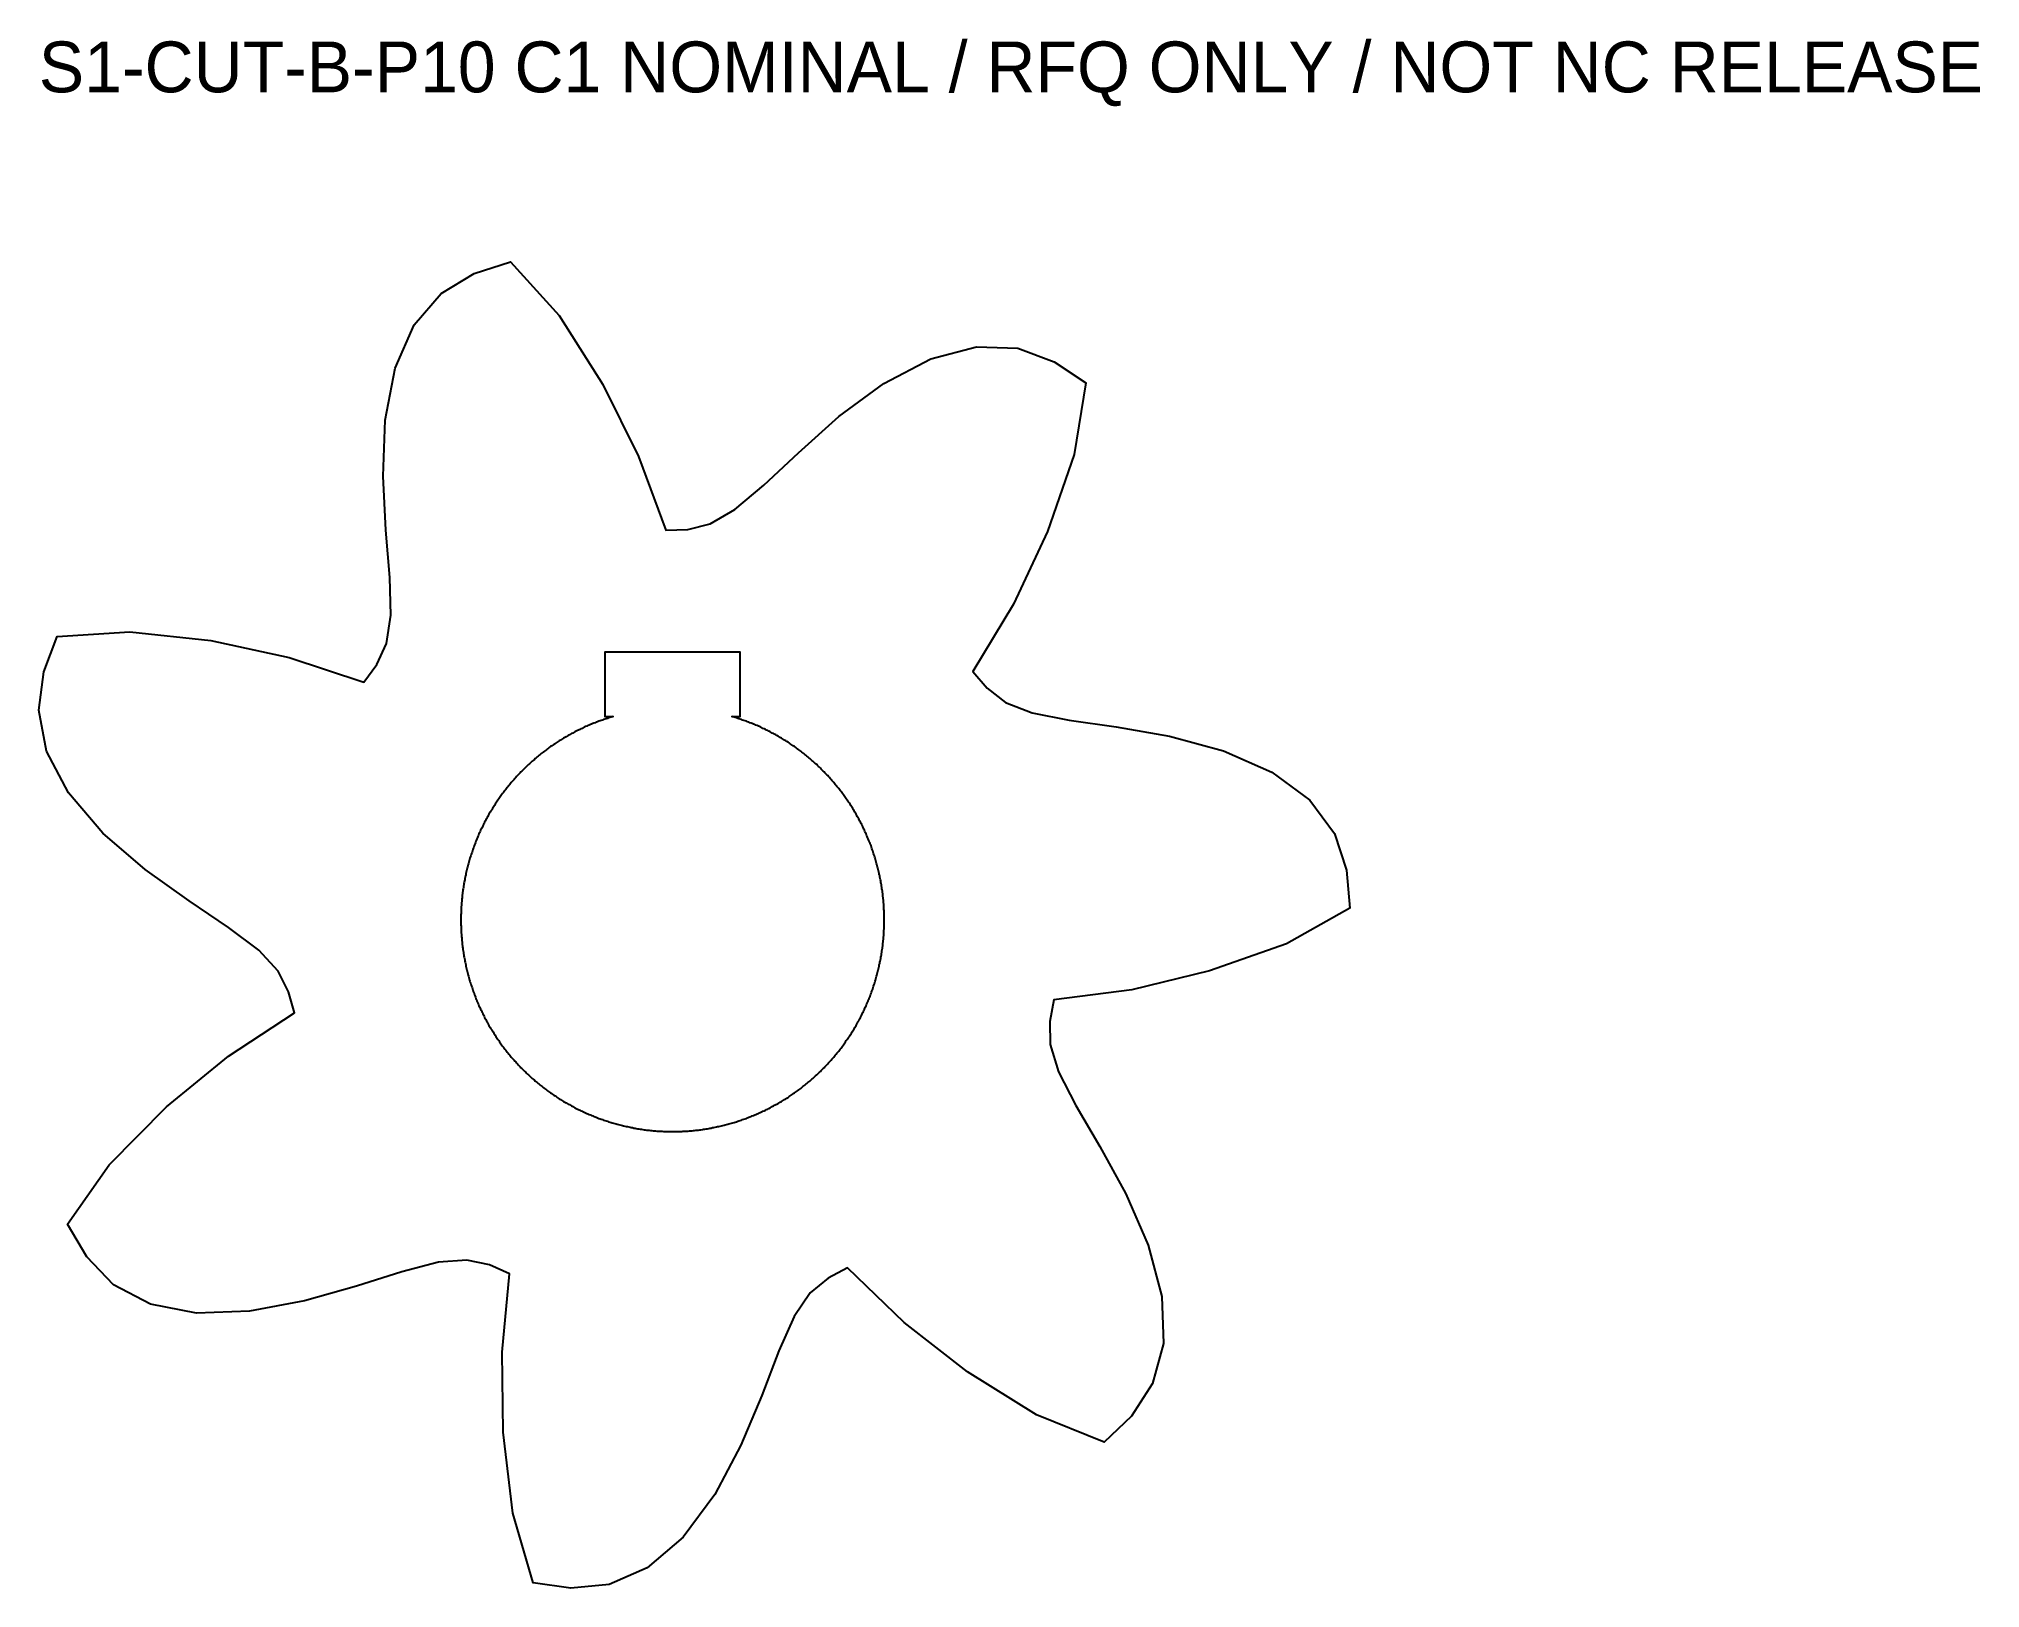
# Model space of a CAD drawing. Header units: millimetres. Extents: x -37 to 77, y -39 to 52.
import ezdxf

# ---------------------------------------------------------------- set-up
doc = ezdxf.new("R2010")
doc.units = ezdxf.units.MM
doc.layers.add('CUT', color=7, linetype='Continuous')
doc.layers.add('INFO', color=7, linetype='Continuous')

msp = doc.modelspace()

# ---------------------------------------------------------------- linework, layer by layer
at = {"layer": 'CUT'}
for points in [[(18.57, 13.67), (19.66, 12.83), (21.23, 12.21), (23.42, 11.78), (26.19, 11.38), (29.34, 10.84), (32.53, 9.98), (35.39, 8.72), (37.63, 7.06), (39.08, 5.09), (39.8, 2.92), (39.99, 0.69), (36.25, -1.41), (31.71, -3.02), (27.11, -4.13), (22.51, -4.73), (22.27, -6), (22.29, -7.37), (22.78, -8.98), (23.81, -10.96), (25.23, -13.38), (26.77, -16.18), (28.08, -19.21), (28.89, -22.23), (28.98, -25.01), (28.34, -27.38), (27.1, -29.29), (25.48, -30.84), (21.5, -29.22), (17.41, -26.68), (13.68, -23.77), (10.34, -20.55), (9.19, -21.15), (8.13, -22.02), (7.18, -23.41), (6.27, -25.45), (5.27, -28.07), (4.04, -31.01), (2.49, -33.93), (0.63, -36.44), (-1.49, -38.25), (-3.74, -39.23), (-6, -39.45), (-8.23, -39.14), (-9.44, -35.03), (-10, -30.24), (-10.06, -25.52), (-9.62, -20.89), (-10.81, -20.37), (-12.14, -20.09), (-13.82, -20.21), (-15.99, -20.77), (-18.66, -21.62), (-21.73, -22.49), (-24.97, -23.11), (-28.1, -23.21), (-30.83, -22.69), (-33, -21.54), (-34.59, -19.9), (-35.73, -17.97), (-33.27, -14.46), (-29.88, -11.04), (-26.22, -8.05), (-22.33, -5.5), (-22.67, -4.25), (-23.28, -3.03), (-24.42, -1.79), (-26.21, -0.45), (-28.54, 1.11), (-31.14, 2.96), (-33.64, 5.12), (-35.67, 7.5), (-36.96, 9.96), (-37.42, 12.37), (-37.13, 14.63), (-36.33, 16.73), (-32.05, 17), (-27.26, 16.48), (-22.64, 15.48), (-18.23, 14.03), (-17.46, 15.07), (-16.88, 16.31), (-16.63, 17.98), (-16.69, 20.21), (-16.92, 23), (-17.09, 26.19), (-16.97, 29.49), (-16.38, 32.56), (-15.26, 35.11), (-13.66, 36.97), (-11.71, 38.15), (-9.57, 38.84), (-6.69, 35.66), (-4.11, 31.59), (-2.01, 27.35), (-0.4, 23), (0.9, 23.04), (2.23, 23.37), (3.68, 24.21), (5.39, 25.65), (7.43, 27.57), (9.82, 29.7), (12.48, 31.65), (15.25, 33.11), (17.94, 33.82), (20.39, 33.73), (22.53, 32.94), (24.4, 31.7), (23.71, 27.47), (22.13, 22.91), (20.13, 18.63), (17.73, 14.65)], [(12.5, 0.15), (12.5, 0.23), (12.5, 0.31), (12.49, 0.38), (12.49, 0.46), (12.49, 0.54), (12.48, 0.61), (12.48, 0.69), (12.48, 0.77), (12.47, 0.84), (12.47, 0.92), (12.46, 1), (12.45, 1.07), (12.45, 1.15), (12.44, 1.23), (12.43, 1.3), (12.42, 1.38), (12.42, 1.45), (12.41, 1.53), (12.4, 1.61), (12.39, 1.68), (12.38, 1.76), (12.36, 1.83), (12.35, 1.91), (12.34, 1.99), (12.33, 2.06), (12.32, 2.14), (12.3, 2.21), (12.29, 2.29), (12.27, 2.36), (12.26, 2.44), (12.24, 2.51), (12.23, 2.59), (12.21, 2.66), (12.2, 2.74), (12.18, 2.81), (12.16, 2.89), (12.14, 2.96), (12.13, 3.04), (12.11, 3.11), (12.09, 3.19), (12.07, 3.26), (12.05, 3.33), (12.03, 3.41), (12.01, 3.48), (11.98, 3.56), (11.96, 3.63), (11.94, 3.7), (11.92, 3.78), (11.89, 3.85), (11.87, 3.92), (11.84, 3.99), (11.82, 4.07), (11.79, 4.14), (11.77, 4.21), (11.74, 4.28), (11.72, 4.36), (11.69, 4.43), (11.66, 4.5), (11.63, 4.57), (11.61, 4.64), (11.58, 4.71), (11.55, 4.78), (11.52, 4.85), (11.49, 4.92), (11.46, 5), (11.43, 5.07), (11.4, 5.14), (11.36, 5.21), (11.33, 5.28), (11.3, 5.34), (11.27, 5.41), (11.23, 5.48), (11.2, 5.55), (11.17, 5.62), (11.13, 5.69), (11.1, 5.76), (11.06, 5.82), (11.02, 5.89), (10.99, 5.96), (10.95, 6.03), (10.91, 6.09), (10.88, 6.16), (10.84, 6.23), (10.8, 6.29), (10.76, 6.36), (10.72, 6.43), (10.68, 6.49), (10.64, 6.56), (10.6, 6.62), (10.56, 6.69), (10.52, 6.75), (10.48, 6.82), (10.44, 6.88), (10.39, 6.94), (10.35, 7.01), (10.31, 7.07), (10.26, 7.13), (10.22, 7.2), (10.18, 7.26), (10.13, 7.32), (10.09, 7.38), (10.04, 7.45), (9.99, 7.51), (9.95, 7.57), (9.9, 7.63), (9.85, 7.69), (9.81, 7.75), (9.76, 7.81), (9.71, 7.87), (9.66, 7.93), (9.61, 7.99), (9.56, 8.05), (9.52, 8.11), (9.47, 8.16), (9.41, 8.22), (9.36, 8.28), (9.31, 8.34), (9.26, 8.39), (9.21, 8.45), (9.16, 8.51), (9.11, 8.56), (9.05, 8.62), (9, 8.67), (8.95, 8.73), (8.89, 8.78), (8.84, 8.84), (8.78, 8.89), (8.73, 8.95), (8.67, 9), (8.62, 9.05), (8.56, 9.11), (8.51, 9.16), (8.45, 9.21), (8.39, 9.26), (8.34, 9.31), (8.28, 9.36), (8.22, 9.41), (8.16, 9.47), (8.11, 9.52), (8.05, 9.56), (7.99, 9.61), (7.93, 9.66), (7.87, 9.71), (7.81, 9.76), (7.75, 9.81), (7.69, 9.85), (7.63, 9.9), (7.57, 9.95), (7.51, 9.99), (7.45, 10.04), (7.38, 10.09), (7.32, 10.13), (7.26, 10.18), (7.2, 10.22), (7.13, 10.26), (7.07, 10.31), (7.01, 10.35), (6.94, 10.39), (6.88, 10.44), (6.82, 10.48), (6.75, 10.52), (6.69, 10.56), (6.62, 10.6), (6.56, 10.64), (6.49, 10.68), (6.43, 10.72), (6.36, 10.76), (6.29, 10.8), (6.23, 10.84), (6.16, 10.88), (6.09, 10.91), (6.03, 10.95), (5.96, 10.99), (5.89, 11.02), (5.82, 11.06), (5.76, 11.1), (5.69, 11.13), (5.62, 11.17), (5.55, 11.2), (5.48, 11.23), (5.41, 11.27), (5.34, 11.3), (5.28, 11.33), (5.21, 11.36), (5.14, 11.4), (5.07, 11.43), (5, 11.46), (4.92, 11.49), (4.85, 11.52), (4.78, 11.55), (4.71, 11.58), (4.64, 11.61), (4.57, 11.63), (4.5, 11.66), (4.43, 11.69), (4.36, 11.72), (4.28, 11.74), (4.21, 11.77), (4.14, 11.79), (4.07, 11.82), (3.99, 11.84), (3.92, 11.87), (3.85, 11.89), (3.78, 11.92), (3.7, 11.94), (3.63, 11.96), (3.56, 11.98), (3.5, 12), (4, 12), (4, 15.8), (-4, 15.8), (-4, 12), (-3.5, 12), (-3.56, 11.98), (-3.63, 11.96), (-3.7, 11.94), (-3.78, 11.92), (-3.85, 11.89), (-3.92, 11.87), (-3.99, 11.84), (-4.07, 11.82), (-4.14, 11.79), (-4.21, 11.77), (-4.28, 11.74), (-4.36, 11.72), (-4.43, 11.69), (-4.5, 11.66), (-4.57, 11.63), (-4.64, 11.61), (-4.71, 11.58), (-4.78, 11.55), (-4.85, 11.52), (-4.92, 11.49), (-5, 11.46), (-5.07, 11.43), (-5.14, 11.4), (-5.21, 11.36), (-5.28, 11.33), (-5.34, 11.3), (-5.41, 11.27), (-5.48, 11.23), (-5.55, 11.2), (-5.62, 11.17), (-5.69, 11.13), (-5.76, 11.1), (-5.82, 11.06), (-5.89, 11.02), (-5.96, 10.99), (-6.03, 10.95), (-6.09, 10.91), (-6.16, 10.88), (-6.23, 10.84), (-6.29, 10.8), (-6.36, 10.76), (-6.43, 10.72), (-6.49, 10.68), (-6.56, 10.64), (-6.62, 10.6), (-6.69, 10.56), (-6.75, 10.52), (-6.82, 10.48), (-6.88, 10.44), (-6.94, 10.39), (-7.01, 10.35), (-7.07, 10.31), (-7.13, 10.26), (-7.2, 10.22), (-7.26, 10.18), (-7.32, 10.13), (-7.38, 10.09), (-7.45, 10.04), (-7.51, 9.99), (-7.57, 9.95), (-7.63, 9.9), (-7.69, 9.85), (-7.75, 9.81), (-7.81, 9.76), (-7.87, 9.71), (-7.93, 9.66), (-7.99, 9.61), (-8.05, 9.56), (-8.11, 9.52), (-8.16, 9.47), (-8.22, 9.41), (-8.28, 9.36), (-8.34, 9.31), (-8.39, 9.26), (-8.45, 9.21), (-8.51, 9.16), (-8.56, 9.11), (-8.62, 9.05), (-8.67, 9), (-8.73, 8.95), (-8.78, 8.89), (-8.84, 8.84), (-8.89, 8.78), (-8.95, 8.73), (-9, 8.67), (-9.05, 8.62), (-9.11, 8.56), (-9.16, 8.51), (-9.21, 8.45), (-9.26, 8.39), (-9.31, 8.34), (-9.36, 8.28), (-9.41, 8.22), (-9.47, 8.16), (-9.52, 8.11), (-9.56, 8.05), (-9.61, 7.99), (-9.66, 7.93), (-9.71, 7.87), (-9.76, 7.81), (-9.81, 7.75), (-9.85, 7.69), (-9.9, 7.63), (-9.95, 7.57), (-9.99, 7.51), (-10.04, 7.45), (-10.09, 7.38), (-10.13, 7.32), (-10.18, 7.26), (-10.22, 7.2), (-10.26, 7.13), (-10.31, 7.07), (-10.35, 7.01), (-10.39, 6.94), (-10.44, 6.88), (-10.48, 6.82), (-10.52, 6.75), (-10.56, 6.69), (-10.6, 6.62), (-10.64, 6.56), (-10.68, 6.49), (-10.72, 6.43), (-10.76, 6.36), (-10.8, 6.29), (-10.84, 6.23), (-10.88, 6.16), (-10.91, 6.09), (-10.95, 6.03), (-10.99, 5.96), (-11.02, 5.89), (-11.06, 5.82), (-11.1, 5.76), (-11.13, 5.69), (-11.17, 5.62), (-11.2, 5.55), (-11.23, 5.48), (-11.27, 5.41), (-11.3, 5.34), (-11.33, 5.28), (-11.36, 5.21), (-11.4, 5.14), (-11.43, 5.07), (-11.46, 5), (-11.49, 4.92), (-11.52, 4.85), (-11.55, 4.78), (-11.58, 4.71), (-11.61, 4.64), (-11.63, 4.57), (-11.66, 4.5), (-11.69, 4.43), (-11.72, 4.36), (-11.74, 4.28), (-11.77, 4.21), (-11.79, 4.14), (-11.82, 4.07), (-11.84, 3.99), (-11.87, 3.92), (-11.89, 3.85), (-11.92, 3.78), (-11.94, 3.7), (-11.96, 3.63), (-11.98, 3.56), (-12.01, 3.48), (-12.03, 3.41), (-12.05, 3.33), (-12.07, 3.26), (-12.09, 3.19), (-12.11, 3.11), (-12.13, 3.04), (-12.14, 2.96), (-12.16, 2.89), (-12.18, 2.81), (-12.2, 2.74), (-12.21, 2.66), (-12.23, 2.59), (-12.24, 2.51), (-12.26, 2.44), (-12.27, 2.36), (-12.29, 2.29), (-12.3, 2.21), (-12.32, 2.14), (-12.33, 2.06), (-12.34, 1.99), (-12.35, 1.91), (-12.36, 1.83), (-12.38, 1.76), (-12.39, 1.68), (-12.4, 1.61), (-12.41, 1.53), (-12.42, 1.45), (-12.42, 1.38), (-12.43, 1.3), (-12.44, 1.23), (-12.45, 1.15), (-12.45, 1.07), (-12.46, 1), (-12.47, 0.92), (-12.47, 0.84), (-12.48, 0.77), (-12.48, 0.69), (-12.48, 0.61), (-12.49, 0.54), (-12.49, 0.46), (-12.49, 0.38), (-12.5, 0.31), (-12.5, 0.23), (-12.5, 0.15), (-12.5, 0.08), (-12.5, 0), (-12.5, -0.08), (-12.5, -0.15), (-12.5, -0.23), (-12.5, -0.31), (-12.49, -0.38), (-12.49, -0.46), (-12.49, -0.54), (-12.48, -0.61), (-12.48, -0.69), (-12.48, -0.77), (-12.47, -0.84), (-12.47, -0.92), (-12.46, -1), (-12.45, -1.07), (-12.45, -1.15), (-12.44, -1.23), (-12.43, -1.3), (-12.42, -1.38), (-12.42, -1.45), (-12.41, -1.53), (-12.4, -1.61), (-12.39, -1.68), (-12.38, -1.76), (-12.36, -1.83), (-12.35, -1.91), (-12.34, -1.99), (-12.33, -2.06), (-12.32, -2.14), (-12.3, -2.21), (-12.29, -2.29), (-12.27, -2.36), (-12.26, -2.44), (-12.24, -2.51), (-12.23, -2.59), (-12.21, -2.66), (-12.2, -2.74), (-12.18, -2.81), (-12.16, -2.89), (-12.14, -2.96), (-12.13, -3.04), (-12.11, -3.11), (-12.09, -3.19), (-12.07, -3.26), (-12.05, -3.33), (-12.03, -3.41), (-12.01, -3.48), (-11.98, -3.56), (-11.96, -3.63), (-11.94, -3.7), (-11.92, -3.78), (-11.89, -3.85), (-11.87, -3.92), (-11.84, -3.99), (-11.82, -4.07), (-11.79, -4.14), (-11.77, -4.21), (-11.74, -4.28), (-11.72, -4.36), (-11.69, -4.43), (-11.66, -4.5), (-11.63, -4.57), (-11.61, -4.64), (-11.58, -4.71), (-11.55, -4.78), (-11.52, -4.85), (-11.49, -4.92), (-11.46, -5), (-11.43, -5.07), (-11.4, -5.14), (-11.36, -5.21), (-11.33, -5.28), (-11.3, -5.34), (-11.27, -5.41), (-11.23, -5.48), (-11.2, -5.55), (-11.17, -5.62), (-11.13, -5.69), (-11.1, -5.76), (-11.06, -5.82), (-11.02, -5.89), (-10.99, -5.96), (-10.95, -6.03), (-10.91, -6.09), (-10.88, -6.16), (-10.84, -6.23), (-10.8, -6.29), (-10.76, -6.36), (-10.72, -6.43), (-10.68, -6.49), (-10.64, -6.56), (-10.6, -6.62), (-10.56, -6.69), (-10.52, -6.75), (-10.48, -6.82), (-10.44, -6.88), (-10.39, -6.94), (-10.35, -7.01), (-10.31, -7.07), (-10.26, -7.13), (-10.22, -7.2), (-10.18, -7.26), (-10.13, -7.32), (-10.09, -7.38), (-10.04, -7.45), (-9.99, -7.51), (-9.95, -7.57), (-9.9, -7.63), (-9.85, -7.69), (-9.81, -7.75), (-9.76, -7.81), (-9.71, -7.87), (-9.66, -7.93), (-9.61, -7.99), (-9.56, -8.05), (-9.52, -8.11), (-9.47, -8.16), (-9.41, -8.22), (-9.36, -8.28), (-9.31, -8.34), (-9.26, -8.39), (-9.21, -8.45), (-9.16, -8.51), (-9.11, -8.56), (-9.05, -8.62), (-9, -8.67), (-8.95, -8.73), (-8.89, -8.78), (-8.84, -8.84), (-8.78, -8.89), (-8.73, -8.95), (-8.67, -9), (-8.62, -9.05), (-8.56, -9.11), (-8.51, -9.16), (-8.45, -9.21), (-8.39, -9.26), (-8.34, -9.31), (-8.28, -9.36), (-8.22, -9.41), (-8.16, -9.47), (-8.11, -9.52), (-8.05, -9.56), (-7.99, -9.61), (-7.93, -9.66), (-7.87, -9.71), (-7.81, -9.76), (-7.75, -9.81), (-7.69, -9.85), (-7.63, -9.9), (-7.57, -9.95), (-7.51, -9.99), (-7.45, -10.04), (-7.38, -10.09), (-7.32, -10.13), (-7.26, -10.18), (-7.2, -10.22), (-7.13, -10.26), (-7.07, -10.31), (-7.01, -10.35), (-6.94, -10.39), (-6.88, -10.44), (-6.82, -10.48), (-6.75, -10.52), (-6.69, -10.56), (-6.62, -10.6), (-6.56, -10.64), (-6.49, -10.68), (-6.43, -10.72), (-6.36, -10.76), (-6.29, -10.8), (-6.23, -10.84), (-6.16, -10.88), (-6.09, -10.91), (-6.03, -10.95), (-5.96, -10.99), (-5.89, -11.02), (-5.82, -11.06), (-5.76, -11.1), (-5.69, -11.13), (-5.62, -11.17), (-5.55, -11.2), (-5.48, -11.23), (-5.41, -11.27), (-5.34, -11.3), (-5.28, -11.33), (-5.21, -11.36), (-5.14, -11.4), (-5.07, -11.43), (-5, -11.46), (-4.92, -11.49), (-4.85, -11.52), (-4.78, -11.55), (-4.71, -11.58), (-4.64, -11.61), (-4.57, -11.63), (-4.5, -11.66), (-4.43, -11.69), (-4.36, -11.72), (-4.28, -11.74), (-4.21, -11.77), (-4.14, -11.79), (-4.07, -11.82), (-3.99, -11.84), (-3.92, -11.87), (-3.85, -11.89), (-3.78, -11.92), (-3.7, -11.94), (-3.63, -11.96), (-3.56, -11.98), (-3.48, -12.01), (-3.41, -12.03), (-3.33, -12.05), (-3.26, -12.07), (-3.19, -12.09), (-3.11, -12.11), (-3.04, -12.13), (-2.96, -12.14), (-2.89, -12.16), (-2.81, -12.18), (-2.74, -12.2), (-2.66, -12.21), (-2.59, -12.23), (-2.51, -12.24), (-2.44, -12.26), (-2.36, -12.27), (-2.29, -12.29), (-2.21, -12.3), (-2.14, -12.32), (-2.06, -12.33), (-1.99, -12.34), (-1.91, -12.35), (-1.83, -12.36), (-1.76, -12.38), (-1.68, -12.39), (-1.61, -12.4), (-1.53, -12.41), (-1.45, -12.42), (-1.38, -12.42), (-1.3, -12.43), (-1.23, -12.44), (-1.15, -12.45), (-1.07, -12.45), (-1, -12.46), (-0.92, -12.47), (-0.84, -12.47), (-0.77, -12.48), (-0.69, -12.48), (-0.61, -12.48), (-0.54, -12.49), (-0.46, -12.49), (-0.38, -12.49), (-0.31, -12.5), (-0.23, -12.5), (-0.15, -12.5), (-0.08, -12.5), (0, -12.5), (0.08, -12.5), (0.15, -12.5), (0.23, -12.5), (0.31, -12.5), (0.38, -12.49), (0.46, -12.49), (0.54, -12.49), (0.61, -12.48), (0.69, -12.48), (0.77, -12.48), (0.84, -12.47), (0.92, -12.47), (1, -12.46), (1.07, -12.45), (1.15, -12.45), (1.23, -12.44), (1.3, -12.43), (1.38, -12.42), (1.45, -12.42), (1.53, -12.41), (1.61, -12.4), (1.68, -12.39), (1.76, -12.38), (1.83, -12.36), (1.91, -12.35), (1.99, -12.34), (2.06, -12.33), (2.14, -12.32), (2.21, -12.3), (2.29, -12.29), (2.36, -12.27), (2.44, -12.26), (2.51, -12.24), (2.59, -12.23), (2.66, -12.21), (2.74, -12.2), (2.81, -12.18), (2.89, -12.16), (2.96, -12.14), (3.04, -12.13), (3.11, -12.11), (3.19, -12.09), (3.26, -12.07), (3.33, -12.05), (3.41, -12.03), (3.48, -12.01), (3.56, -11.98), (3.63, -11.96), (3.7, -11.94), (3.78, -11.92), (3.85, -11.89), (3.92, -11.87), (3.99, -11.84), (4.07, -11.82), (4.14, -11.79), (4.21, -11.77), (4.28, -11.74), (4.36, -11.72), (4.43, -11.69), (4.5, -11.66), (4.57, -11.63), (4.64, -11.61), (4.71, -11.58), (4.78, -11.55), (4.85, -11.52), (4.92, -11.49), (5, -11.46), (5.07, -11.43), (5.14, -11.4), (5.21, -11.36), (5.28, -11.33), (5.34, -11.3), (5.41, -11.27), (5.48, -11.23), (5.55, -11.2), (5.62, -11.17), (5.69, -11.13), (5.76, -11.1), (5.82, -11.06), (5.89, -11.02), (5.96, -10.99), (6.03, -10.95), (6.09, -10.91), (6.16, -10.88), (6.23, -10.84), (6.29, -10.8), (6.36, -10.76), (6.43, -10.72), (6.49, -10.68), (6.56, -10.64), (6.62, -10.6), (6.69, -10.56), (6.75, -10.52), (6.82, -10.48), (6.88, -10.44), (6.94, -10.39), (7.01, -10.35), (7.07, -10.31), (7.13, -10.26), (7.2, -10.22), (7.26, -10.18), (7.32, -10.13), (7.38, -10.09), (7.45, -10.04), (7.51, -9.99), (7.57, -9.95), (7.63, -9.9), (7.69, -9.85), (7.75, -9.81), (7.81, -9.76), (7.87, -9.71), (7.93, -9.66), (7.99, -9.61), (8.05, -9.56), (8.11, -9.52), (8.16, -9.47), (8.22, -9.41), (8.28, -9.36), (8.34, -9.31), (8.39, -9.26), (8.45, -9.21), (8.51, -9.16), (8.56, -9.11), (8.62, -9.05), (8.67, -9), (8.73, -8.95), (8.78, -8.89), (8.84, -8.84), (8.89, -8.78), (8.95, -8.73), (9, -8.67), (9.05, -8.62), (9.11, -8.56), (9.16, -8.51), (9.21, -8.45), (9.26, -8.39), (9.31, -8.34), (9.36, -8.28), (9.41, -8.22), (9.47, -8.16), (9.52, -8.11), (9.56, -8.05), (9.61, -7.99), (9.66, -7.93), (9.71, -7.87), (9.76, -7.81), (9.81, -7.75), (9.85, -7.69), (9.9, -7.63), (9.95, -7.57), (9.99, -7.51), (10.04, -7.45), (10.09, -7.38), (10.13, -7.32), (10.18, -7.26), (10.22, -7.2), (10.26, -7.13), (10.31, -7.07), (10.35, -7.01), (10.39, -6.94), (10.44, -6.88), (10.48, -6.82), (10.52, -6.75), (10.56, -6.69), (10.6, -6.62), (10.64, -6.56), (10.68, -6.49), (10.72, -6.43), (10.76, -6.36), (10.8, -6.29), (10.84, -6.23), (10.88, -6.16), (10.91, -6.09), (10.95, -6.03), (10.99, -5.96), (11.02, -5.89), (11.06, -5.82), (11.1, -5.76), (11.13, -5.69), (11.17, -5.62), (11.2, -5.55), (11.23, -5.48), (11.27, -5.41), (11.3, -5.34), (11.33, -5.28), (11.36, -5.21), (11.4, -5.14), (11.43, -5.07), (11.46, -5), (11.49, -4.92), (11.52, -4.85), (11.55, -4.78), (11.58, -4.71), (11.61, -4.64), (11.63, -4.57), (11.66, -4.5), (11.69, -4.43), (11.72, -4.36), (11.74, -4.28), (11.77, -4.21), (11.79, -4.14), (11.82, -4.07), (11.84, -3.99), (11.87, -3.92), (11.89, -3.85), (11.92, -3.78), (11.94, -3.7), (11.96, -3.63), (11.98, -3.56), (12.01, -3.48), (12.03, -3.41), (12.05, -3.33), (12.07, -3.26), (12.09, -3.19), (12.11, -3.11), (12.13, -3.04), (12.14, -2.96), (12.16, -2.89), (12.18, -2.81), (12.2, -2.74), (12.21, -2.66), (12.23, -2.59), (12.24, -2.51), (12.26, -2.44), (12.27, -2.36), (12.29, -2.29), (12.3, -2.21), (12.32, -2.14), (12.33, -2.06), (12.34, -1.99), (12.35, -1.91), (12.36, -1.83), (12.38, -1.76), (12.39, -1.68), (12.4, -1.61), (12.41, -1.53), (12.42, -1.45), (12.42, -1.38), (12.43, -1.3), (12.44, -1.23), (12.45, -1.15), (12.45, -1.07), (12.46, -1), (12.47, -0.92), (12.47, -0.84), (12.48, -0.77), (12.48, -0.69), (12.48, -0.61), (12.49, -0.54), (12.49, -0.46), (12.49, -0.38), (12.5, -0.31), (12.5, -0.23), (12.5, -0.15), (12.5, -0.08), (12.5, 0), (12.5, 0.08)]]:
    msp.add_lwpolyline(points, close=True, dxfattribs=at)

# ---------------------------------------------------------------- texts
at = {"layer": 'INFO'}
msp.add_text('S1-CUT-B-P10 C1 NOMINAL / RFQ ONLY / NOT NC RELEASE', height=3, dxfattribs=at).set_placement((-37.42, 48.84))

doc.saveas('drawing.dxf')
